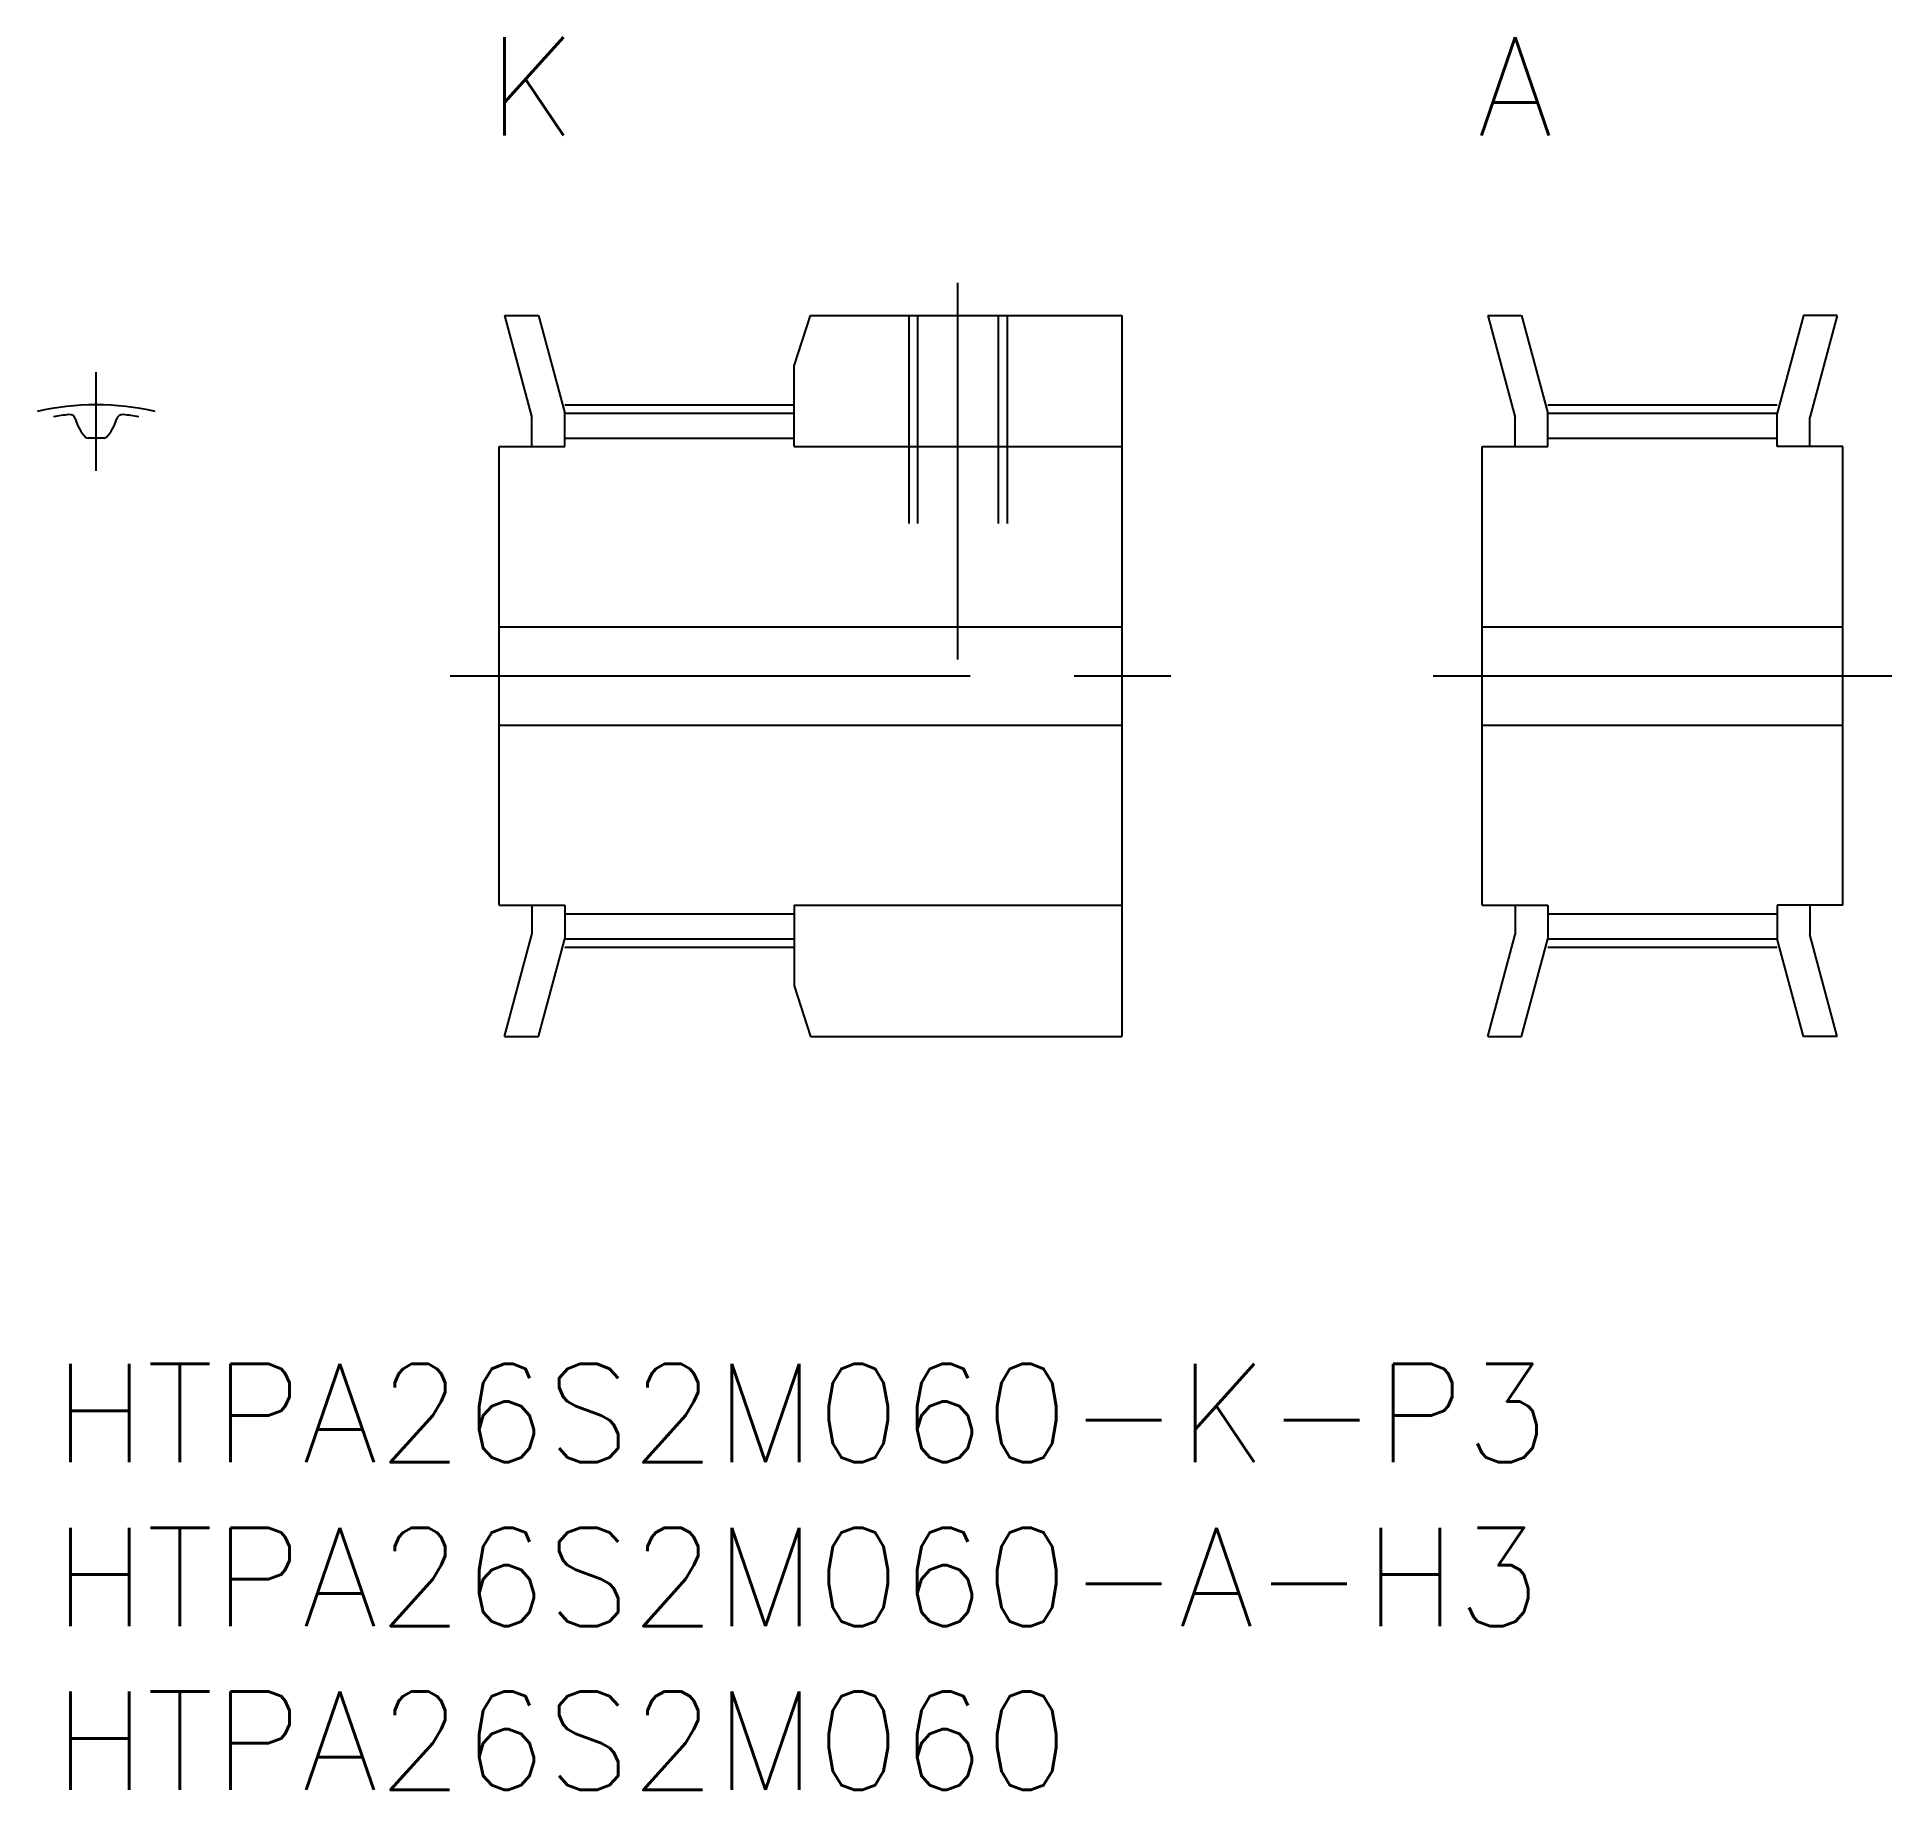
# Model space of a CAD drawing. Extents: x -0.5 to 56.1, y -13 to 40.5.
import ezdxf
from ezdxf.enums import TextEntityAlignment as Align

# ---------------------------------------------------------------- set-up
doc = ezdxf.new("R2010")
doc.units = 0
doc.header["$LTSCALE"] = 0.5
doc.linetypes.add('CENTER', pattern=[50.8, 31.75, -6.35, 6.35, -6.35])
doc.linetypes.add('DASHED', pattern=[19.05, 12.7, -6.35])
for name, color, linetype in [('MSM_CENTER', 1, 'CENTER'), ('MSM_CONTINUOUS', 7, 'CONTINUOUS'), ('MSM_DASHED', 4, 'DASHED'), ('MSM_PART_NUMBER', 7, 'CONTINUOUS')]:
    doc.layers.add(name, color=color, linetype=linetype)
doc.styles.add('MISUMI', font='txt.shx')
doc.styles.get("Standard").update_dxf_attribs({"font": 'txt.shx', "height": 1, "bigfont": 'bigfont.shx'})

# ---------------------------------------------------------------- blocks, each defined once
blk = doc.blocks.new('*U11')
at = {"layer": 'MSM_PART_NUMBER'}
blk.add_text('HTPA26S2M060-K-P3', height=3, dxfattribs=at).set_placement((0, -3))
blk = doc.blocks.new('*U12')
at = {"layer": 'MSM_PART_NUMBER'}
blk.add_text('HTPA26S2M060-A-H3', height=3, dxfattribs=at).set_placement((0, -8))
blk = doc.blocks.new('*U13')
at = {"layer": 'MSM_PART_NUMBER'}
blk.add_text('HTPA26S2M060', height=3, dxfattribs=at).set_placement((0, -13))

msp = doc.modelspace()

# ---------------------------------------------------------------- linework, layer by layer
at = {"layer": 'MSM_CENTER'}
for p, q in [((27.6, 21.5), (27.6, 33)), ((1.3, 27.26), (1.3, 30.274)), ((15.6, 29.275), (22.6, 29.275)), ((45.6, 29.275), (52.6, 29.275)), ((12.1, 21), (34.1, 21)), ((42.1, 21), (56.1, 21)), ((15.6, 12.725), (22.6, 12.725)), ((45.6, 12.725), (52.6, 12.725))]:
    msp.add_line(p, q, dxfattribs=at)
msp.add_arc((1.3, 21), 8.274, 77.4349, 102.5651, dxfattribs=at)
at = {"layer": 'MSM_CONTINUOUS'}
for p, q in [((13.766, 32), (14.802, 32)), ((13.766, 32), (14.6, 28.888)), ((14.802, 32), (15.6, 29.02)), ((22.6, 30.461), (23.1, 32)), ((23.1, 32), (32.6, 32)), ((32.6, 32), (32.6, 10)), ((43.766, 32), (44.802, 32)), ((43.766, 32), (44.6, 28.888)), ((44.802, 32), (45.6, 29.02)), ((53.398, 32), (52.6, 29.02)), ((54.434, 32), (53.398, 32)), ((54.434, 32), (53.6, 28.888)), ((22.6, 28), (22.6, 30.461)), ((14.6, 28), (14.6, 28.888)), ((15.6, 28), (15.6, 29.02)), ((15.6, 29.02), (22.6, 29.02)), ((44.6, 28), (44.6, 28.888)), ((45.6, 28), (45.6, 29.02)), ((45.6, 29.02), (52.6, 29.02)), ((52.6, 28), (52.6, 29.02)), ((53.6, 28), (53.6, 28.888)), ((13.6, 14), (13.6, 28)), ((13.6, 28), (15.6, 28)), ((15.6, 28.26), (22.6, 28.26)), ((22.6, 28), (32.6, 28)), ((43.6, 14), (43.6, 28)), ((43.6, 28), (45.6, 28)), ((45.6, 28.26), (52.6, 28.26)), ((54.6, 28), (52.6, 28)), ((54.6, 14), (54.6, 28)), ((13.6, 22.5), (32.6, 22.5)), ((43.6, 22.5), (54.6, 22.5)), ((13.6, 19.5), (32.6, 19.5)), ((43.6, 19.5), (54.6, 19.5)), ((13.6, 14), (15.6, 14)), ((14.6, 14), (14.6, 13.112)), ((15.6, 14), (15.6, 12.98)), ((15.6, 13.74), (22.6, 13.74)), ((22.6, 14), (32.6, 14)), ((22.6, 14), (22.6, 11.539)), ((43.6, 14), (45.6, 14)), ((44.6, 14), (44.6, 13.112)), ((45.6, 14), (45.6, 12.98)), ((45.6, 13.74), (52.6, 13.74)), ((54.6, 14), (52.6, 14)), ((52.6, 14), (52.6, 12.98)), ((53.6, 14), (53.6, 13.112)), ((13.766, 10), (14.6, 13.112)), ((43.766, 10), (44.6, 13.112)), ((54.434, 10), (53.6, 13.112)), ((14.802, 10), (15.6, 12.98)), ((15.6, 12.98), (22.6, 12.98)), ((44.802, 10), (45.6, 12.98)), ((45.6, 12.98), (52.6, 12.98)), ((53.398, 10), (52.6, 12.98)), ((22.6, 11.539), (23.1, 10)), ((13.766, 10), (14.802, 10)), ((23.1, 10), (32.6, 10)), ((43.766, 10), (44.802, 10)), ((54.434, 10), (53.398, 10))]:
    msp.add_line(p, q, dxfattribs=at)
for centre, radius, start, end in [((1.3, 21), 8.02, 95.9388, 99.3285), ((0.49, 28.788), 0.19, 15.4669, 95.9388), ((2.11, 28.788), 0.19, 84.0612, 164.5331), ((1.3, 21), 8.02, 80.6715, 84.0612), ((1.95, 29.192), 1.325, 195.4669, 223.041), ((0.65, 29.192), 1.325, 316.959, 344.5331), ((1.055, 28.356), 0.1, 223.041, 271.91), ((1.3, 21), 7.26, 88.09, 91.91), ((1.545, 28.356), 0.1, 268.09, 316.959)]:
    msp.add_arc(centre, radius, start, end, dxfattribs=at)
at = {"layer": 'MSM_DASHED'}
for p, q in [((26.1, 32), (26.1, 22.5)), ((26.37, 32), (26.37, 22.5)), ((28.829, 32), (28.829, 22.5)), ((29.1, 32), (29.1, 22.5))]:
    msp.add_line(p, q, dxfattribs=at)

# ---------------------------------------------------------------- block references
at = {"layer": 'MSM_CONTINUOUS'}
for name in ['*U11', '*U12', '*U13']:
    msp.add_blockref(name, (0, 0), dxfattribs=at)

# ---------------------------------------------------------------- texts
at = {"layer": 'MSM_PART_NUMBER', "style": 'MISUMI'}
for s, p in [('K', (14.6, 39)), ('A', (44.6, 39))]:
    msp.add_text(s, height=3, dxfattribs=at).set_placement(p, align=Align.MIDDLE_CENTER)

doc.saveas('drawing.dxf')
